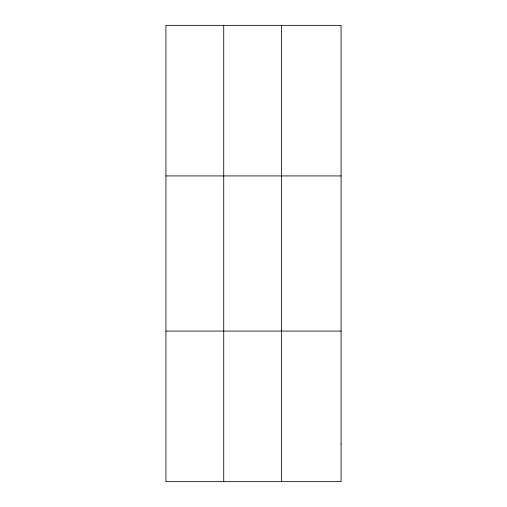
<?xml version="1.0" encoding="UTF-8"?>
<svg xmlns="http://www.w3.org/2000/svg" width="507" height="507" viewBox="0 0 507 507"><rect width="100%" height="100%" fill="white"/><g stroke="black" fill="none" stroke-linecap="round" stroke-linejoin="round"><path stroke-width="0.76" d="M223.726 481.65L223.726 25.35M281.524 481.65L281.524 25.35M165.928 175.929L341.072 175.929M165.928 331.071L341.072 331.071M341.072 444.005L341.072 481.65L165.928 481.65L165.928 25.35L341.072 25.35L341.072 444.005"/></g></svg>
